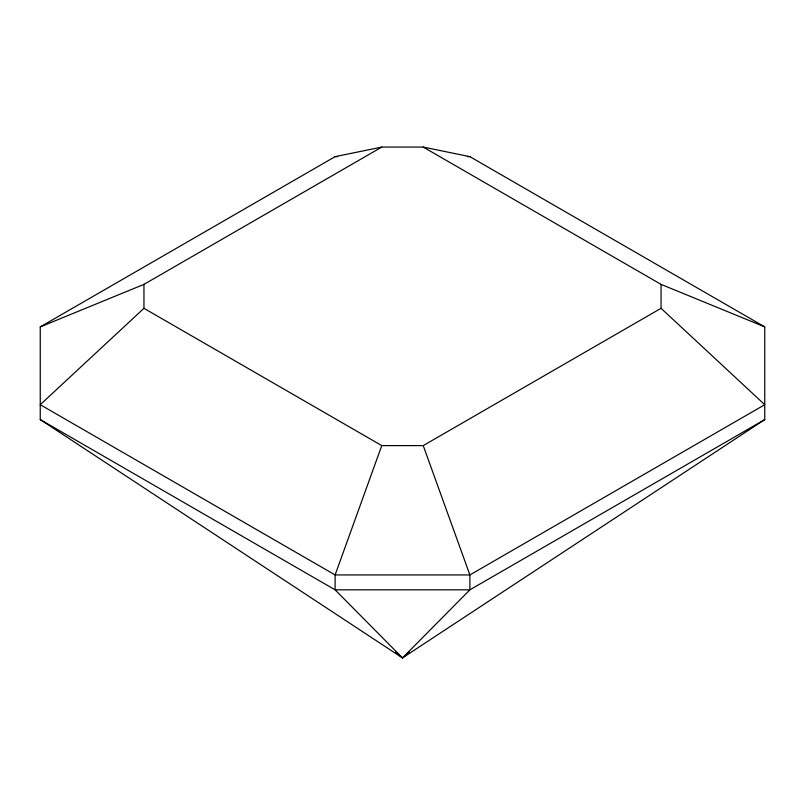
<?xml version="1.0" encoding="UTF-8"?>
<svg xmlns="http://www.w3.org/2000/svg" width="805" height="805" viewBox="0 0 805 805"><rect width="100%" height="100%" fill="white"/><g stroke="black" fill="none" stroke-linecap="round" stroke-linejoin="round"><path stroke-width="1.21" d="M423.229 147.073L661.046 284.376L661.046 308.305L423.229 445.608L381.771 445.608L335.111 574.941L335.111 589.823L402.5 657.927L764.75 419.586L764.75 326.89L469.889 156.653L423.229 147.073L381.771 147.073L335.111 156.653L40.25 326.89L40.25 419.586L402.5 657.927L409.121 652.151M381.771 147.073L143.954 284.376L143.954 308.305L40.25 404.704L335.111 574.941L469.889 574.941L764.75 404.704L661.046 308.305M764.75 419.586L469.889 589.823L402.5 657.927L395.879 652.151M40.25 326.89L143.954 284.376M335.111 156.653L337.607 156.653M467.393 156.653L469.889 156.653M661.046 284.376L764.75 326.89M143.954 308.305L381.771 445.608M40.25 419.586L335.111 589.823L469.889 589.823L469.889 574.941L423.229 445.608"/></g></svg>
